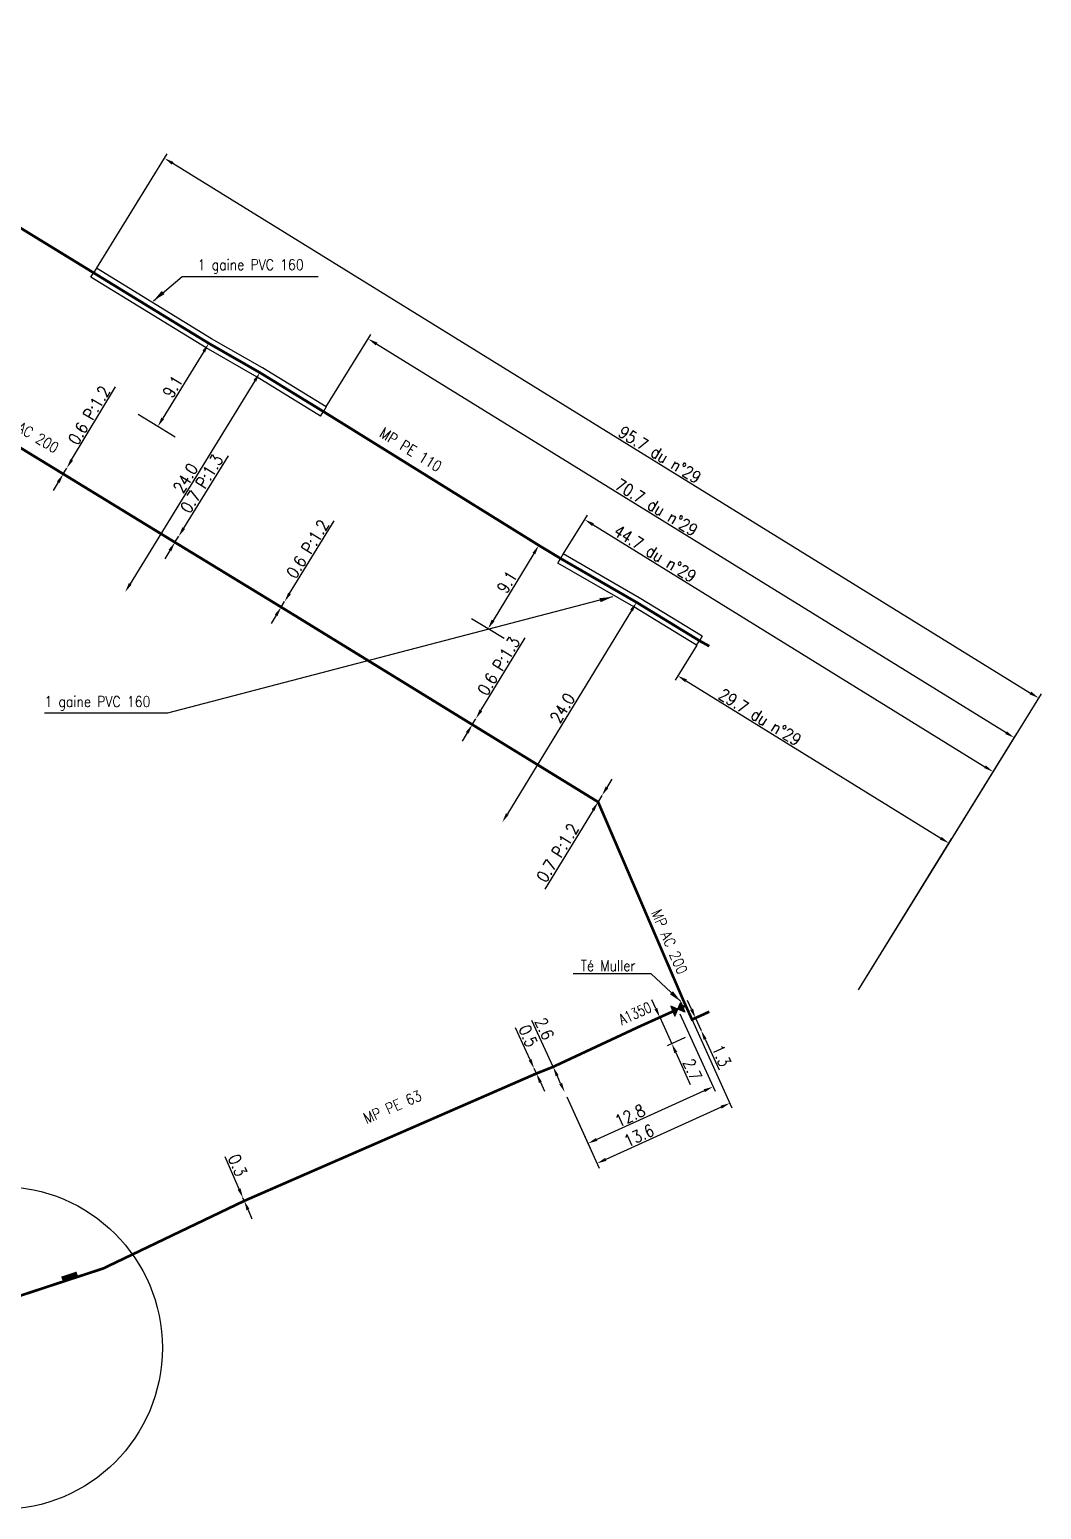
# Model space of a CAD drawing. Header units: millimetres. Extents: x 185000 to 186031, y 127990 to 129000.
# Drawn here: x 185936.7 to 186030.9, y 128519.2 to 128657.1 of the extents above; entities that cross this region are included whole.
import ezdxf
from ezdxf.enums import TextEntityAlignment as Align

# ---------------------------------------------------------------- set-up
doc = ezdxf.new("R2010")
doc.units = ezdxf.units.MM
doc.header["$PDMODE"] = 34
doc.linetypes.add('DASHED', pattern=[19.05, 12.7, -6.35])
doc.layers.get('0').update_dxf_attribs({"linetype": 'CONTINUOUS'})
doc.layers.get('DEFPOINTS').update_dxf_attribs({"linetype": 'CONTINUOUS'})
for name, color, linetype in [('G_120', 4, 'CONTINUOUS'), ('G_300', 7, 'CONTINUOUS'), ('G_340', 7, 'CONTINUOUS'), ('G_400', 7, 'CONTINUOUS'), ('G_900', 7, 'CONTINUOUS')]:
    doc.layers.add(name, color=color, linetype=linetype)
doc.styles.add('G_ROMANS', font='ROMANS.SHX', dxfattribs={"width": 0.75})
doc.styles.get("Standard").update_dxf_attribs({"font": 'romans.shx', "width": 0.85})
doc.linetypes.add('G_typB_AP', pattern='A,5,-0.3,["o",Standard,S=1.5,R=0,X=0,Y=-0.5],-1.65', length=6.95)
doc.linetypes.add('G_TYPB_PE', pattern='A,5,-0.3,["o",Standard,S=1.5,R=0,X=0,Y=-0.5],-1.65', length=6.95)
doc.dimstyles.get("Standard").update_dxf_attribs({"dimtxt": 1.5, "dimasz": 1.2, "dimexe": 0.625, "dimexo": 0.625, "dimgap": 0.25, "dimtad": 1, "dimdec": 1, "dimzin": 0, "dimdsep": 46, "dimtxsty": 'Standard', "dimcen": -0.5, "dimadec": 0, "dimazin": 0, "dimtfac": 1, "dimtdec": 1, "dimtmove": 0, "dimatfit": 3, "dimfxl": 0, "dimtolj": 1, "dimtzin": 0, "dimarcsym": 0})

# ---------------------------------------------------------------- blocks, each defined once
blk = doc.blocks.new('*D227')
at = {"layer": 'DEFPOINTS', "color": 0, "linetype": 'Continuous', "transparency": 16777216}
for p in [(185956.56, 128548.21), (185956.68, 128547.94), (185956.68, 128547.94)]:
    blk.add_point(p, dxfattribs=at)
at = {"layer": 'G_120', "color": 0, "linetype": 'Continuous', "lineweight": -2, "transparency": 16777216}
for p, q in [((185956.2, 128549.04), (185954.9, 128552.05)), ((185956.68, 128547.94), (185956.56, 128548.21)), ((185957.03, 128547.11), (185957.39, 128546.28))]:
    blk.add_line(p, q, dxfattribs=at)
at = {"layer": 'G_120', "color": 0, "linetype": 'Continuous', "transparency": 16777216}
for points in [[(185956.34, 128549.1), (185956.06, 128548.98), (185956.56, 128548.21)], [(185957.17, 128547.17), (185956.89, 128547.05), (185956.68, 128547.94)]]:
    blk.add_solid(points, dxfattribs=at)
at = {"layer": 'G_120', "color": 0, "linetype": 'Continuous', "transparency": 16777216, "insert": (185956.06, 128551.25), "char_height": 1.125, "attachment_point": 5, "rotation": 293.3105}
blk.add_mtext('\\A1;0.3', dxfattribs=at)
blk = doc.blocks.new('G_340_02')
at = {"color": 0, "linetype": 'Continuous'}
blk.add_solid([(-0.75, 0.5), (0.75, 0.5), (-0.75, 0), (0.75, 0)], dxfattribs=at)
at = {"color": 0, "linetype": 'Continuous', "style": 'G_ROMANS', "width": 0.75, "flags": 3}
for tag, p in [('DEF_LEG', (0, -4.5)), ('DEF_COUP', (0, -7)), ('DEF_TYPE', (0, -9.5))]:
    blk.add_attdef(tag, text='', height=1.2, dxfattribs=at).set_placement(p, align=Align.MIDDLE)
blk = doc.blocks.new('*D251')
at = {"layer": 'DEFPOINTS', "color": 0, "linetype": 'Continuous', "transparency": 16777216}
for p in [(185985.45, 128560.43), (185986.53, 128558.06), (185986.53, 128558.06)]:
    blk.add_point(p, dxfattribs=at)
at = {"layer": 'G_120', "color": 0, "linetype": 'Continuous', "lineweight": -2, "transparency": 16777216}
for p, q in [((185985.45, 128560.43), (185983.47, 128564.76)), ((185986.15, 128558.88), (185985.82, 128559.61))]:
    blk.add_line(p, q, dxfattribs=at)
at = {"layer": 'G_120', "color": 0, "linetype": 'Continuous', "transparency": 16777216}
for points in [[(185985.96, 128559.67), (185985.69, 128559.55), (185985.45, 128560.43)], [(185986.29, 128558.94), (185986.02, 128558.82), (185986.53, 128558.06)]]:
    blk.add_solid(points, dxfattribs=at)
at = {"layer": 'G_120', "color": 0, "linetype": 'Continuous', "transparency": 16777216, "insert": (185984.64, 128563.99), "char_height": 1.125, "attachment_point": 5, "rotation": 294.542}
blk.add_mtext('\\A1;2.6', dxfattribs=at)
blk = doc.blocks.new('*D252')
at = {"layer": 'DEFPOINTS', "color": 0, "linetype": 'Continuous', "transparency": 16777216}
for p in [(185983.68, 128560.27), (185983.89, 128559.81), (185983.89, 128559.81)]:
    blk.add_point(p, dxfattribs=at)
at = {"layer": 'G_120', "color": 0, "linetype": 'Continuous', "lineweight": -2, "transparency": 16777216}
for p, q in [((185983.31, 128561.09), (185981.94, 128564.07)), ((185983.89, 128559.81), (185983.68, 128560.27)), ((185984.26, 128558.99), (185984.64, 128558.17))]:
    blk.add_line(p, q, dxfattribs=at)
at = {"layer": 'G_120', "color": 0, "linetype": 'Continuous', "transparency": 16777216}
for points in [[(185983.44, 128561.15), (185983.17, 128561.02), (185983.68, 128560.27)], [(185984.4, 128559.06), (185984.13, 128558.93), (185983.89, 128559.81)]]:
    blk.add_solid(points, dxfattribs=at)
at = {"layer": 'G_120', "color": 0, "linetype": 'Continuous', "transparency": 16777216, "insert": (185983.12, 128563.3), "char_height": 1.125, "attachment_point": 5, "rotation": 294.542}
blk.add_mtext('\\A1;0.5', dxfattribs=at)
blk = doc.blocks.new('*D272')
at = {"layer": 'DEFPOINTS', "color": 0, "linetype": 'Continuous', "transparency": 16777216}
for p in [(185993.22, 128603.73), (185980.72, 128583.24), (185980.72, 128583.24)]:
    blk.add_point(p, dxfattribs=at)
at = {"layer": 'G_120', "color": 0, "linetype": 'Continuous', "lineweight": -2, "transparency": 16777216}
blk.add_line((185992.75, 128602.96), (185981.19, 128584.01), dxfattribs=at)
at = {"layer": 'G_120', "color": 0, "linetype": 'Continuous', "transparency": 16777216}
for points in [[(185992.62, 128603.04), (185992.88, 128602.88), (185993.22, 128603.73)], [(185981.06, 128584.08), (185981.32, 128583.93), (185980.72, 128583.24)]]:
    blk.add_solid(points, dxfattribs=at)
at = {"layer": 'G_120', "color": 0, "linetype": 'Continuous', "transparency": 16777216, "insert": (185986.33, 128593.87), "char_height": 1.125, "attachment_point": 5, "rotation": 58.6225}
blk.add_mtext('\\A1;24.0', dxfattribs=at)
blk = doc.blocks.new('*D273')
at = {"layer": 'DEFPOINTS', "color": 0, "linetype": 'Continuous', "transparency": 16777216}
for p in [(185984.12, 128609.04), (185979.39, 128601.27), (185979.39, 128601.27)]:
    blk.add_point(p, dxfattribs=at)
at = {"layer": 'G_120', "color": 0, "linetype": 'Continuous', "lineweight": -2, "transparency": 16777216}
blk.add_line((185983.65, 128608.28), (185979.86, 128602.04), dxfattribs=at)
at = {"layer": 'G_120', "color": 0, "linetype": 'Continuous', "transparency": 16777216}
for points in [[(185983.53, 128608.35), (185983.78, 128608.2), (185984.12, 128609.04)], [(185979.73, 128602.12), (185979.99, 128601.96), (185979.39, 128601.27)]]:
    blk.add_solid(points, dxfattribs=at)
at = {"layer": 'G_120', "color": 0, "linetype": 'Continuous', "transparency": 16777216, "insert": (185981.16, 128605.62), "char_height": 1.125, "attachment_point": 5, "rotation": 58.675}
blk.add_mtext('\\A1;9.1', dxfattribs=at)
blk = doc.blocks.new('*D274')
at = {"layer": 'DEFPOINTS', "color": 0, "linetype": 'Continuous', "transparency": 16777216}
for p in [(185958.13, 128625.14), (185945.58, 128604.68), (185945.58, 128604.68)]:
    blk.add_point(p, dxfattribs=at)
at = {"layer": 'G_120', "color": 0, "linetype": 'Continuous', "lineweight": -2, "transparency": 16777216}
blk.add_line((185957.66, 128624.37), (185946.05, 128605.45), dxfattribs=at)
at = {"layer": 'G_120', "color": 0, "linetype": 'Continuous', "transparency": 16777216}
for points in [[(185957.53, 128624.45), (185957.79, 128624.29), (185958.13, 128625.14)], [(185945.93, 128605.53), (185946.18, 128605.37), (185945.58, 128604.68)]]:
    blk.add_solid(points, dxfattribs=at)
at = {"layer": 'G_120', "color": 0, "linetype": 'Continuous', "transparency": 16777216, "insert": (185951.22, 128615.3), "char_height": 1.125, "attachment_point": 5, "rotation": 58.4791}
blk.add_mtext('\\A1;24.0', dxfattribs=at)
blk = doc.blocks.new('*D275')
at = {"layer": 'DEFPOINTS', "color": 0, "linetype": 'Continuous', "transparency": 16777216}
for p in [(185953.37, 128627.87), (185948.62, 128620.11), (185948.62, 128620.11)]:
    blk.add_point(p, dxfattribs=at)
at = {"layer": 'G_120', "color": 0, "linetype": 'Continuous', "lineweight": -2, "transparency": 16777216}
blk.add_line((185952.9, 128627.1), (185949.09, 128620.88), dxfattribs=at)
at = {"layer": 'G_120', "color": 0, "linetype": 'Continuous', "transparency": 16777216}
for points in [[(185952.78, 128627.18), (185953.03, 128627.02), (185953.37, 128627.87)], [(185948.96, 128620.96), (185949.21, 128620.8), (185948.62, 128620.11)]]:
    blk.add_solid(points, dxfattribs=at)
at = {"layer": 'G_120', "color": 0, "linetype": 'Continuous', "transparency": 16777216, "insert": (185950.02, 128623.84), "char_height": 1.125, "attachment_point": 5, "rotation": 58.4791}
blk.add_mtext('\\A1;9.1', dxfattribs=at)
blk = doc.blocks.new('*D281')
at = {"layer": 'DEFPOINTS', "color": 0, "linetype": 'Continuous', "transparency": 16777216}
for p in [(185999.08, 128600.15), (186022.33, 128581.27), (186013.65, 128567.22)]:
    blk.add_point(p, dxfattribs=at)
at = {"layer": 'G_400', "color": 0, "linetype": 'Continuous', "lineweight": -2, "transparency": 16777216}
for p, q in [((185998.84, 128599.75), (185996.81, 128596.48)), ((185997.83, 128596.41), (186021.56, 128581.74)), ((186013.89, 128567.62), (186022.57, 128581.67))]:
    blk.add_line(p, q, dxfattribs=at)
at = {"layer": 'G_400', "color": 0, "linetype": 'Continuous', "transparency": 16777216}
for points in [[(185997.91, 128596.54), (185997.75, 128596.28), (185997.06, 128596.88)], [(186021.64, 128581.87), (186021.48, 128581.62), (186022.33, 128581.27)]]:
    blk.add_solid(points, dxfattribs=at)
at = {"layer": 'G_400', "color": 0, "linetype": 'Continuous', "transparency": 16777216, "insert": (186004.72, 128593.03), "char_height": 1.125, "attachment_point": 5, "rotation": 328.29}
blk.add_mtext('\\A1;29.7 du n°29', dxfattribs=at)
blk = doc.blocks.new('*D324')
at = {"layer": 'DEFPOINTS', "color": 0, "linetype": 'Continuous', "transparency": 16777216}
for p in [(185939.82, 128615.69), (185940.14, 128616.23), (185940.14, 128616.23)]:
    blk.add_point(p, dxfattribs=at)
at = {"layer": 'G_120', "color": 0, "linetype": 'Continuous', "lineweight": -2, "transparency": 16777216}
for p, q in [((185940.6, 128617.01), (185944.69, 128623.8)), ((185939.82, 128615.69), (185940.14, 128616.23)), ((185939.35, 128614.92), (185938.89, 128614.15))]:
    blk.add_line(p, q, dxfattribs=at)
at = {"layer": 'G_120', "color": 0, "linetype": 'Continuous', "transparency": 16777216}
for points in [[(185940.48, 128617.08), (185940.73, 128616.93), (185940.14, 128616.23)], [(185939.22, 128615), (185939.48, 128614.85), (185939.82, 128615.69)]]:
    blk.add_solid(points, dxfattribs=at)
at = {"layer": 'G_120', "color": 0, "linetype": 'Continuous', "transparency": 16777216, "insert": (185942.23, 128621.17), "char_height": 1.125, "attachment_point": 5, "rotation": 58.9944}
blk.add_mtext('\\A1;0.6 P:1.2', dxfattribs=at)
blk = doc.blocks.new('*D325')
at = {"layer": 'DEFPOINTS', "color": 0, "linetype": 'Continuous', "transparency": 16777216}
for p in [(185950.57, 128609.88), (185950.57, 128609.88), (185950.22, 128609.32)]:
    blk.add_point(p, dxfattribs=at)
at = {"layer": 'G_120', "color": 0, "linetype": 'Continuous', "lineweight": -2, "transparency": 16777216}
for p, q in [((185951.04, 128610.64), (185955.2, 128617.39)), ((185950.22, 128609.32), (185950.57, 128609.88)), ((185949.75, 128608.56), (185949.28, 128607.79))]:
    blk.add_line(p, q, dxfattribs=at)
at = {"layer": 'G_120', "color": 0, "linetype": 'Continuous', "transparency": 16777216}
for points in [[(185950.91, 128610.72), (185951.17, 128610.56), (185950.57, 128609.88)], [(185949.62, 128608.63), (185949.88, 128608.48), (185950.22, 128609.32)]]:
    blk.add_solid(points, dxfattribs=at)
at = {"layer": 'G_120', "color": 0, "linetype": 'Continuous', "transparency": 16777216, "insert": (185952.71, 128614.79), "char_height": 1.125, "attachment_point": 5, "rotation": 58.3522}
blk.add_mtext('\\A1;0.7 P:1.3', dxfattribs=at)
blk = doc.blocks.new('*D326')
at = {"layer": 'DEFPOINTS', "color": 0, "linetype": 'Continuous', "transparency": 16777216}
for p in [(185960.12, 128603.28), (185960.43, 128603.79), (185960.43, 128603.79)]:
    blk.add_point(p, dxfattribs=at)
at = {"layer": 'G_120', "color": 0, "linetype": 'Continuous', "lineweight": -2, "transparency": 16777216}
for p, q in [((185960.9, 128604.56), (185965.06, 128611.31)), ((185960.12, 128603.28), (185960.43, 128603.79)), ((185959.64, 128602.52), (185959.17, 128601.75))]:
    blk.add_line(p, q, dxfattribs=at)
at = {"layer": 'G_120', "color": 0, "linetype": 'Continuous', "transparency": 16777216}
for points in [[(185960.78, 128604.64), (185961.03, 128604.48), (185960.43, 128603.79)], [(185959.52, 128602.6), (185959.77, 128602.44), (185960.12, 128603.28)]]:
    blk.add_solid(points, dxfattribs=at)
at = {"layer": 'G_120', "color": 0, "linetype": 'Continuous', "transparency": 16777216, "insert": (185962.58, 128608.71), "char_height": 1.125, "attachment_point": 5, "rotation": 58.3522}
blk.add_mtext('\\A1;0.6 P:1.2', dxfattribs=at)
blk = doc.blocks.new('*D327')
at = {"layer": 'DEFPOINTS', "color": 0, "linetype": 'Continuous', "transparency": 16777216}
for p in [(185977.92, 128592.33), (185978.25, 128592.88), (185978.25, 128592.88)]:
    blk.add_point(p, dxfattribs=at)
at = {"layer": 'G_120', "color": 0, "linetype": 'Continuous', "lineweight": -2, "transparency": 16777216}
for p, q in [((185978.72, 128593.65), (185982.85, 128600.41)), ((185977.92, 128592.33), (185978.25, 128592.88)), ((185977.45, 128591.56), (185976.98, 128590.8))]:
    blk.add_line(p, q, dxfattribs=at)
at = {"layer": 'G_120', "color": 0, "linetype": 'Continuous', "transparency": 16777216}
for points in [[(185978.59, 128593.73), (185978.85, 128593.57), (185978.25, 128592.88)], [(185977.32, 128591.64), (185977.58, 128591.49), (185977.92, 128592.33)]]:
    blk.add_solid(points, dxfattribs=at)
at = {"layer": 'G_120', "color": 0, "linetype": 'Continuous', "transparency": 16777216, "insert": (185980.38, 128597.8), "char_height": 1.125, "attachment_point": 5, "rotation": 58.6225}
blk.add_mtext('\\A1;0.6 P:1.3', dxfattribs=at)
blk = doc.blocks.new('*D328')
at = {"layer": 'DEFPOINTS', "color": 0, "linetype": 'Continuous', "transparency": 16777216}
for p in [(185989.64, 128585.12), (185990, 128585.72), (185990, 128585.72)]:
    blk.add_point(p, dxfattribs=at)
at = {"layer": 'G_120', "color": 0, "linetype": 'Continuous', "lineweight": -2, "transparency": 16777216}
for p, q in [((185990.47, 128586.48), (185990.94, 128587.25)), ((185990, 128585.72), (185989.64, 128585.12)), ((185989.17, 128584.35), (185984.69, 128577))]:
    blk.add_line(p, q, dxfattribs=at)
at = {"layer": 'G_120', "color": 0, "linetype": 'Continuous', "transparency": 16777216}
for points in [[(185990.34, 128586.56), (185990.6, 128586.41), (185990, 128585.72)], [(185989.04, 128584.43), (185989.29, 128584.27), (185989.64, 128585.12)]]:
    blk.add_solid(points, dxfattribs=at)
at = {"layer": 'G_120', "color": 0, "linetype": 'Continuous', "transparency": 16777216, "insert": (185985.87, 128580.39), "char_height": 1.125, "attachment_point": 5, "rotation": 58.6225}
blk.add_mtext('\\A1;0.7 P:1.2', dxfattribs=at)
blk = doc.blocks.new('*D329')
at = {"layer": 'DEFPOINTS', "color": 0, "linetype": 'Continuous', "transparency": 16777216}
for p in [(185998.71, 128564.98), (185999.24, 128563.83), (185999.24, 128563.83)]:
    blk.add_point(p, dxfattribs=at)
at = {"layer": 'G_120', "color": 0, "linetype": 'Continuous', "lineweight": -2, "transparency": 16777216}
for p, q in [((185998.34, 128565.8), (185997.97, 128566.62)), ((185998.71, 128564.98), (185999.24, 128563.83)), ((185999.61, 128563.01), (186000.91, 128560.15))]:
    blk.add_line(p, q, dxfattribs=at)
at = {"layer": 'G_120', "color": 0, "linetype": 'Continuous', "transparency": 16777216}
for points in [[(185998.48, 128565.87), (185998.21, 128565.74), (185998.71, 128564.98)], [(185999.75, 128563.07), (185999.47, 128562.95), (185999.24, 128563.83)]]:
    blk.add_solid(points, dxfattribs=at)
at = {"layer": 'G_120', "color": 0, "linetype": 'Continuous', "transparency": 16777216, "insert": (186001.13, 128561.48), "char_height": 1.125, "attachment_point": 5, "rotation": 294.3975}
blk.add_mtext('\\A1;1.3', dxfattribs=at)
blk = doc.blocks.new('*D330')
at = {"layer": 'DEFPOINTS', "color": 0, "linetype": 'Continuous', "transparency": 16777216}
for p in [(185997.07, 128565.81), (185986.53, 128558.06), (185988.69, 128553.29)]:
    blk.add_point(p, dxfattribs=at)
at = {"layer": 'G_300', "color": 0, "linetype": 'Continuous', "lineweight": -2, "transparency": 16777216}
for p, q in [((185997.26, 128565.38), (186000.54, 128558.15)), ((185986.72, 128557.64), (185988.89, 128552.86)), ((185999.53, 128558.21), (185989.51, 128553.66))]:
    blk.add_line(p, q, dxfattribs=at)
at = {"layer": 'G_300', "color": 0, "linetype": 'Continuous', "transparency": 16777216}
for points in [[(185999.47, 128558.34), (185999.59, 128558.07), (186000.35, 128558.58)], [(185989.45, 128553.8), (185989.57, 128553.53), (185988.69, 128553.29)]]:
    blk.add_solid(points, dxfattribs=at)
at = {"layer": 'G_300', "color": 0, "linetype": 'Continuous', "transparency": 16777216, "insert": (185992.61, 128555.89), "char_height": 1.125, "attachment_point": 5, "rotation": 24.3975}
blk.add_mtext('\\A1;12.8', dxfattribs=at)
blk = doc.blocks.new('*D331')
at = {"layer": 'DEFPOINTS', "color": 0, "linetype": 'Continuous', "transparency": 16777216}
for p in [(185997.62, 128566.54), (185986.53, 128558.06), (185989.54, 128551.43)]:
    blk.add_point(p, dxfattribs=at)
at = {"layer": 'G_120', "color": 0, "linetype": 'Continuous', "lineweight": -2, "transparency": 16777216}
for p, q in [((185997.81, 128566.11), (186002.11, 128556.62)), ((185986.72, 128557.64), (185989.73, 128551)), ((186001.1, 128556.68), (185990.36, 128551.8))]:
    blk.add_line(p, q, dxfattribs=at)
at = {"layer": 'G_120', "color": 0, "linetype": 'Continuous', "transparency": 16777216}
for points in [[(186001.04, 128556.81), (186001.16, 128556.54), (186001.92, 128557.05)], [(185990.29, 128551.94), (185990.42, 128551.67), (185989.54, 128551.43)]]:
    blk.add_solid(points, dxfattribs=at)
at = {"layer": 'G_120', "color": 0, "linetype": 'Continuous', "transparency": 16777216, "insert": (185993.45, 128554.03), "char_height": 1.125, "attachment_point": 5, "rotation": 24.3975}
blk.add_mtext('\\A1;13.6', dxfattribs=at)
blk = doc.blocks.new('G_300_04')
at = {"linetype": 'Continuous'}
h = blk.add_hatch(color=0, dxfattribs=at)
h.paths.add_polyline_path([(-0.5, 0.5), (-0.5, -0.5), (0, 0)])
h.paths.add_polyline_path([(0.5, 0.5), (0, 0), (0.5, -0.5)])
at = {"color": 0, "linetype": 'Continuous', "flags": 128}
blk.add_lwpolyline([(-0.5, -0.5), (0.5, 0.5), (0.5, -0.5), (-0.5, 0.5)], close=True, dxfattribs=at)
at = {"color": 0, "linetype": 'Continuous', "width": 0.75}
blk.add_attdef('NUM', text='', height=1, dxfattribs=at).set_placement((0, 1.78), align=Align.MIDDLE_CENTER)
at = {"color": 0, "linetype": 'Continuous', "width": 0.75, "flags": 3}
for tag, p in [('DEF_LEG', (0, -5)), ('DEF_COUP', (0, -7.5)), ('DEF_TYPE', (0, -10))]:
    blk.add_attdef(tag, text='', height=1.2, dxfattribs=at).set_placement(p, align=Align.MIDDLE)
blk = doc.blocks.new('*D341')
at = {"layer": 'DEFPOINTS', "color": 0, "linetype": 'Continuous', "ltscale": 0.05, "transparency": 16777216}
for p in [(185986.15, 128607.81), (186026.44, 128587.93), (186013.65, 128567.22)]:
    blk.add_point(p, dxfattribs=at)
at = {"layer": 'G_400', "color": 0, "linetype": 'Continuous', "lineweight": -2, "ltscale": 0.05, "transparency": 16777216}
for p, q in [((185986.39, 128608.21), (185988.64, 128611.84)), ((185989.16, 128610.97), (186025.68, 128588.4)), ((186013.89, 128567.62), (186026.69, 128588.33))]:
    blk.add_line(p, q, dxfattribs=at)
at = {"layer": 'G_400', "color": 0, "linetype": 'Continuous', "ltscale": 0.05, "transparency": 16777216}
for points in [[(185989.23, 128611.1), (185989.08, 128610.84), (185988.39, 128611.44)], [(186025.76, 128588.53), (186025.6, 128588.28), (186026.44, 128587.93)]]:
    blk.add_solid(points, dxfattribs=at)
at = {"layer": 'G_400', "color": 0, "linetype": 'Continuous', "ltscale": 0.05, "transparency": 16777216, "insert": (185994.95, 128608.27), "char_height": 1.125, "attachment_point": 5, "rotation": 328.29}
blk.add_mtext('\\A1;44.7 du n°29', dxfattribs=at)
blk = doc.blocks.new('*D342')
at = {"layer": 'DEFPOINTS', "color": 0, "linetype": 'Continuous', "ltscale": 0.05, "transparency": 16777216}
for p in [(185964.05, 128621.51), (186028.4, 128591.11), (186013.65, 128567.22)]:
    blk.add_point(p, dxfattribs=at)
at = {"layer": 'G_400', "color": 0, "linetype": 'Continuous', "lineweight": -2, "ltscale": 0.05, "transparency": 16777216}
for p, q in [((185964.29, 128621.91), (185968.48, 128628.68)), ((185969, 128627.81), (186027.64, 128591.58)), ((186013.89, 128567.62), (186028.65, 128591.51))]:
    blk.add_line(p, q, dxfattribs=at)
at = {"layer": 'G_400', "color": 0, "linetype": 'Continuous', "ltscale": 0.05, "transparency": 16777216}
for points in [[(185969.08, 128627.94), (185968.92, 128627.68), (185968.23, 128628.28)], [(186027.72, 128591.71), (186027.56, 128591.45), (186028.4, 128591.11)]]:
    blk.add_solid(points, dxfattribs=at)
at = {"layer": 'G_400', "color": 0, "linetype": 'Continuous', "ltscale": 0.05, "transparency": 16777216, "insert": (185995.08, 128612.58), "char_height": 1.125, "attachment_point": 5, "rotation": 328.29}
blk.add_mtext('\\A1;70.7 du n°29', dxfattribs=at)
blk = doc.blocks.new('*D343')
at = {"layer": 'DEFPOINTS', "color": 0, "linetype": 'Continuous', "ltscale": 0.05, "transparency": 16777216}
for p in [(185942.65, 128634.44), (186030.69, 128594.8), (186013.65, 128567.22)]:
    blk.add_point(p, dxfattribs=at)
at = {"layer": 'G_400', "color": 0, "linetype": 'Continuous', "lineweight": -2, "ltscale": 0.05, "transparency": 16777216}
for p, q in [((185942.9, 128634.84), (185949.49, 128645.52)), ((185950.01, 128644.65), (186029.92, 128595.27)), ((186013.89, 128567.62), (186030.93, 128595.2))]:
    blk.add_line(p, q, dxfattribs=at)
at = {"layer": 'G_400', "color": 0, "linetype": 'Continuous', "ltscale": 0.05, "transparency": 16777216}
for points in [[(185950.09, 128644.77), (185949.93, 128644.52), (185949.25, 128645.12)], [(186030, 128595.4), (186029.84, 128595.15), (186030.69, 128594.8)]]:
    blk.add_solid(points, dxfattribs=at)
at = {"layer": 'G_400', "color": 0, "linetype": 'Continuous', "ltscale": 0.05, "transparency": 16777216, "insert": (185995.39, 128617.49), "char_height": 1.125, "attachment_point": 5, "rotation": 328.29}
blk.add_mtext('\\A1;95.7 du n°29', dxfattribs=at)
blk = doc.blocks.new('*D361')
at = {"layer": 'DEFPOINTS', "color": 0, "linetype": 'Continuous', "transparency": 16777216}
for p in [(185997.07, 128565.81), (185998.18, 128563.35), (185996.5, 128562.59)]:
    blk.add_point(p, dxfattribs=at)
at = {"layer": 'G_300', "color": 0, "linetype": 'Continuous', "lineweight": -2, "transparency": 16777216}
for p, q in [((185995.01, 128565.86), (185994.64, 128566.68)), ((185996.64, 128565.62), (185994.96, 128564.85)), ((185995.39, 128565.05), (185996.5, 128562.59)), ((185997.76, 128563.16), (185996.07, 128562.39)), ((185996.87, 128561.77), (185998.23, 128558.78))]:
    blk.add_line(p, q, dxfattribs=at)
at = {"layer": 'G_300', "color": 0, "linetype": 'Continuous', "transparency": 16777216}
for points in [[(185995.15, 128565.93), (185994.88, 128565.8), (185995.39, 128565.05)], [(185997.01, 128561.83), (185996.74, 128561.7), (185996.5, 128562.59)]]:
    blk.add_solid(points, dxfattribs=at)
at = {"layer": 'G_300', "color": 0, "linetype": 'Continuous', "transparency": 16777216, "insert": (185998.42, 128560.17), "char_height": 1.125, "attachment_point": 5, "rotation": 294.3975}
blk.add_mtext('\\A1;2.7', dxfattribs=at)

msp = doc.modelspace()

# ---------------------------------------------------------------- linework, layer by layer
at = {"layer": 'G_120', "linetype": 'G_typB_AP', "const_width": 0.25}
msp.add_lwpolyline([(185904.27, 128656.99), (185895.36, 128641.98), (185896.2, 128641.43), (185899.51, 128639.26), (185900.36, 128639.44), (185910.69, 128633.23), (185920.88, 128627.1), (185929.66, 128621.89), (185939.82, 128615.69), (185950.22, 128609.32), (185960.12, 128603.28), (185977.92, 128592.33), (185989.64, 128585.12), (185997.62, 128566.54), (185997.62, 128566.54), (185997.62, 128566.54), (185997.8, 128566.14), (185998.39, 128564.84), (185998.71, 128564.98), (186000, 128565.57)], dxfattribs=at)
at = {"layer": 'G_120', "linetype": 'G_TYPB_PE', "const_width": 0.25, "flags": 128}
msp.add_lwpolyline([(186000, 128599.64), (185999.08, 128600.15), (185993.22, 128603.73), (185986.15, 128607.81), (185984.12, 128609.04), (185964.05, 128621.51), (185958.13, 128625.14), (185953.37, 128627.87), (185942.65, 128634.44), (185934.04, 128639.72), (185920.34, 128647.91), (185909.89, 128653.67), (185905.73, 128656.52)], dxfattribs=at)
at = {"layer": 'G_120', "color": 7, "linetype": 'DASHED', "flags": 128}
for points in [[(185950.23, 128619.12), (185948.62, 128620.11), (185946.81, 128621.22)], [(185980.9, 128600.35), (185979.39, 128601.27), (185977.86, 128602.2)]]:
    msp.add_lwpolyline(points, dxfattribs=at)
at = {"layer": 'G_120', "linetype": 'G_TYPB_PE', "const_width": 0.25}
for points in [[(185996.61, 128565.6), (185993.43, 128564.16), (185985.45, 128560.43), (185983.89, 128559.81), (185956.68, 128547.94), (185943.54, 128541.64), (185943.54, 128541.64), (185940.49, 128540.64), (185939.06, 128540.17), (185931, 128537.52)], [(185997.8, 128566.14), (185997.52, 128566.01)]]:
    msp.add_lwpolyline(points, dxfattribs=at)
at = {"layer": 'G_400', "color": 7, "linetype": 'CONTINUOUS'}
for p, q in [((185942.39, 128634.02), (185942.65, 128634.44)), ((185942.91, 128634.87), (185942.65, 128634.44)), ((185953.63, 128628.3), (185942.91, 128634.87)), ((185953.12, 128627.44), (185942.39, 128634.02)), ((185957.88, 128624.71), (185953.12, 128627.44)), ((185958.39, 128625.57), (185953.63, 128628.3)), ((185963.79, 128621.08), (185957.88, 128624.71)), ((185964.31, 128621.94), (185958.39, 128625.57)), ((185964.31, 128621.94), (185964.05, 128621.51)), ((185963.79, 128621.08), (185964.05, 128621.51)), ((185986.4, 128608.24), (185986.15, 128607.81)), ((185993.47, 128604.16), (185986.4, 128608.24)), ((185985.9, 128607.38), (185986.15, 128607.81)), ((185992.96, 128603.3), (185985.9, 128607.38)), ((185999.34, 128600.58), (185993.47, 128604.16)), ((185998.82, 128599.72), (185992.96, 128603.3)), ((185998.82, 128599.72), (185999.08, 128600.15)), ((185999.34, 128600.58), (185999.08, 128600.15))]:
    msp.add_line(p, q, dxfattribs=at)
at = {"layer": 'G_900'}
msp.add_circle((185934, 128534.23), 15.05, dxfattribs=at)

# ---------------------------------------------------------------- block references
at = {"layer": 'G_300'}
ref = msp.add_blockref('G_300_04', (185997.07, 128565.81), dxfattribs=dict(at, rotation=22.07158255659157))
ref.add_attrib('NUM', 'A1350', dxfattribs={"layer": '0', "color": 0, "linetype": 'Continuous', "height": 1, "rotation": 24.2342, "style": 'G_ROMANS', "width": 0.75}).set_placement((185993.09, 128565.42), align=Align.MIDDLE_CENTER)
at = {"layer": 'G_340', "rotation": 18.20986302553552}
msp.add_blockref('G_340_02', (185940.49, 128540.64), dxfattribs=at)

# ---------------------------------------------------------------- texts
at = {"layer": 'G_120', "linetype": 'Continuous', "width": 0.85}
for s, rotation, p in [('MP AC 200', 328.6092, (185936.52, 128619.67)), ('MP PE 110', 328.1578, (185972.19, 128617.96)), ('MP AC 200', 293.2475, (185996.29, 128572.09)), ('MP PE 63', 23.4282, (185970.49, 128556.7))]:
    msp.add_text(s, height=1, rotation=rotation, dxfattribs=at).set_placement(p, align=Align.MIDDLE)
at = {"layer": 'G_120', "linetype": 'Continuous', "insert": (185993.12, 128569.86), "char_height": 1, "attachment_point": 6}
msp.add_mtext('Té Muller', dxfattribs=at)
at = {"layer": 'G_400', "char_height": 1, "attachment_point": 4}
for insert in [(185952.34, 128635.03), (185938.06, 128594.31)]:
    msp.add_mtext('1 gaine PVC 160 ', dxfattribs=dict(at, insert=insert))

# ---------------------------------------------------------------- dimensions: what is measured, and where the dimension line sits
at = {"layer": 'G_120', "linetype": 'Continuous'}
for base, p1, p2, angle, picture, middle, dimtype in [((185948.62, 128620.11), (185953.37, 128627.87), (185948.62, 128620.11), 58.4791, '*D275', (185950.66, 128623.45), 160), ((185979.39, 128601.27), (185984.12, 128609.04), (185979.39, 128601.27), 58.675, '*D273', (185981.8, 128605.23), 160), ((185980.72, 128583.24), (185993.22, 128603.73), (185980.72, 128583.24), 58.6225, '*D272', (185986.97, 128593.48), 160), ((185989.54, 128551.43), (185997.62, 128566.54), (185986.53, 128558.06), 24.3975, '*D331', (185993.76, 128553.35), 160), ((185999.24, 128563.83), (185998.71, 128564.98), (185999.24, 128563.83), 114.3975, '*D329', (186000.45, 128561.17), 160), ((185983.89, 128559.81), (185983.68, 128560.27), (185983.89, 128559.81), 114.542, '*D252', (185982.44, 128562.99), 160), ((185986.53, 128558.06), (185985.45, 128560.43), (185986.53, 128558.06), 114.542, '*D251', (185983.96, 128563.68), 160), ((185956.68, 128547.94), (185956.56, 128548.21), (185956.68, 128547.94), 293.3105, '*D227', (185955.37, 128550.96), 161)]:
    dim = msp.add_linear_dim(base=base, p1=p1, p2=p2, angle=angle, dimstyle='Standard', override={"dimscale": 0.75}, dxfattribs=at)
    dim.commit()
    dim.dimension.update_dxf_attribs({"geometry": picture, "text_midpoint": middle, "dimtype": dimtype})
dim = msp.add_linear_dim(base=(185945.58, 128604.68), p1=(185958.13, 128625.14), p2=(185945.58, 128604.68), angle=58.4791, dimstyle='Standard', override={"dimscale": 0.75}, dxfattribs=at)
dim.commit()
dim.dimension.update_dxf_attribs({"geometry": '*D274', "text_midpoint": (185951.22, 128615.3)})
for base, p1, p2, angle, text, picture, middle in [((185940.14, 128616.23), (185939.82, 128615.69), (185940.14, 128616.23), 238.9944, '<> P:1.2', '*D324', (185942.88, 128620.79)), ((185950.5658, 128609.8755), (185950.2247, 128609.3221), (185950.5658, 128609.8755), 238.3522, '<> P:1.3', '*D325', (185953.3528, 128614.3972)), ((185960.43, 128603.79), (185960.12, 128603.28), (185960.43, 128603.79), 238.3522, '<> P:1.2', '*D326', (185963.22, 128608.32)), ((185978.25, 128592.88), (185977.92, 128592.33), (185978.25, 128592.88), 238.6225, '<> P:1.3', '*D327', (185981.02, 128597.41)), ((185990, 128585.72), (185989.64, 128585.12), (185990, 128585.72), 238.6225, '<> P:1.2', '*D328', (185986.52, 128580))]:
    dim = msp.add_linear_dim(base=base, p1=p1, p2=p2, angle=angle, text=text, dimstyle='Standard', override={"dimscale": 0.75}, dxfattribs=at)
    dim.commit()
    dim.dimension.update_dxf_attribs({"geometry": picture, "text_midpoint": middle, "dimtype": 160})
at = {"layer": 'G_300', "linetype": 'Continuous'}
for base, p2, angle, override, picture, middle in [((185988.69, 128553.29), (185986.53, 128558.06), 24.3975, {"dimscale": 0.75}, '*D330', (185992.92, 128555.21)), ((185996.5, 128562.59), (185998.18, 128563.35), 114.3975, {"dimscale": 0.75, "dimatfit": 0}, '*D361', (185997.74, 128559.86))]:
    dim = msp.add_linear_dim(base=base, p1=(185997.07, 128565.81), p2=p2, angle=angle, dimstyle='Standard', override=override, dxfattribs=at)
    dim.commit()
    dim.dimension.update_dxf_attribs({"geometry": picture, "text_midpoint": middle, "dimtype": 160})
at = {"layer": 'G_400', "linetype": 'Continuous', "ltscale": 0.05}
for base, p1, picture, middle in [((186030.69, 128594.8), (185942.65, 128634.44), '*D343', (185994.99, 128616.86)), ((186028.4, 128591.11), (185964.05, 128621.51), '*D342', (185994.69, 128611.94)), ((186026.44, 128587.93), (185986.15, 128607.81), '*D341', (185994.56, 128607.63))]:
    dim = msp.add_linear_dim(base=base, p1=p1, p2=(186013.65, 128567.22), angle=148.29, text='<> du n°29', dimstyle='Standard', override={"dimscale": 0.75}, dxfattribs=at)
    dim.commit()
    dim.dimension.update_dxf_attribs({"geometry": picture, "text_midpoint": middle, "dimtype": 160})
at = {"layer": 'G_400', "linetype": 'Continuous'}
dim = msp.add_linear_dim(base=(186022.33, 128581.27), p1=(185999.08, 128600.15), p2=(186013.65, 128567.22), angle=148.29, text='29.7 du n°29', dimstyle='Standard', override={"dimscale": 0.75}, dxfattribs=at)
dim.commit()
dim.dimension.update_dxf_attribs({"geometry": '*D281', "text_midpoint": (186004.33, 128592.39), "dimtype": 160})

# ---------------------------------------------------------------- leaders
at = {"layer": 'G_120', "linetype": 'Continuous', "annotation_type": 0, "has_hookline": 1, "hookline_direction": 1, "text_width": 5.79}
msp.add_leader([(185997.35, 128566.52), (185994.57, 128569.11), (185993.37, 128569.11)], dimstyle='Standard', dxfattribs=at)
at = {"layer": 'G_400', "annotation_type": 0, "has_hookline": 1, "text_width": 11.21}
for points, hookline_direction in [([(185948.21, 128631.83), (185950.89, 128634.11), (185952.09, 128634.11)], 0), ([(185990.98, 128604.23), (185949.52, 128593.4)], 1)]:
    msp.add_leader(points, dimstyle='Standard', dxfattribs=dict(at, hookline_direction=hookline_direction))

doc.saveas('drawing.dxf')
